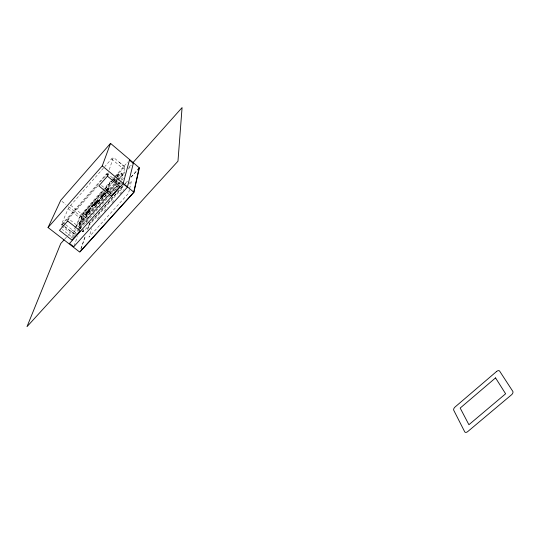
<?xml version="1.0" encoding="UTF-8"?>
<svg xmlns="http://www.w3.org/2000/svg" width="540" height="540" viewBox="0 0 540 540"><rect width="100%" height="100%" fill="white"/><g stroke="black" fill="none" stroke-linecap="round" stroke-linejoin="round"><path stroke-width="0.41" stroke-dasharray="2.7 2.03" d="M108.034 189.162L109.033 187.657L106.657 190.539M109.168 187.859L106.67 190.31L108.034 189.068M107.953 189.027L107.177 189.682M96.896 201.616L97.781 200.259M100.447 198.538L100.386 198.477A3.274 0.412 -50.6 0 0 100.582 198.531L100.906 198.308A2.72 0.338 -50.6 0 0 101.419 197.836L101.851 197.384A4.064 0.506 -50.6 0 0 102.478 196.675L103.322 195.635A2.713 0.338 -50.6 0 0 103.606 195.251L104.166 194.117L101.534 197.12L104.247 193.657L104.153 192.834L101.061 196.621M104.153 192.834L104.335 193.732L101.52 197.107L104.166 194.117L103.761 194.825L100.487 198.457L102.573 196.385M99.488 199.651L98.111 201.528L98.287 200.826L99.488 199.651L98.294 201.582M108.56 189.635L107.082 191.322M94.878 204.538L96.356 202.412L95.6 203.006L96.269 202.338L94.993 204.64L97.463 201.623L96.903 202.757A2.821 0.351 -50.6 0 1 96.613 203.148A2.727 0.338 -50.6 0 1 96.127 203.769L94.838 205.22A2.828 0.351 -50.6 0 1 94.379 205.666C92.056 206.989 97.416 200.894 93.839 205.747A3.078 0.385 -50.6 0 0 93.785 205.97L93.825 206.03M101.507 197.066L103.424 194.798M95.594 203.067L96.687 201.515L95.6 203.107L97.558 201.697M96.356 202.412L96.316 202.75A3.078 0.385 -50.6 0 0 95.965 203.121L94.979 204.633M95.54 203.04L96.734 201.481M96.417 202.757L97.463 201.623L93.717 205.949L94.871 203.398L97.679 200.279L94.412 204.282L95.128 203.918M93.076 205.382L92.968 205.706L93.359 205.126A4.556 0.56 -50.7 0 0 93.501 204.626L93.596 204.755A4.732 0.581 -50.7 0 1 93.542 204.964A4.928 0.608 -50.7 0 1 93.386 205.335L91.881 207.117M92.239 206.401L93.555 204.687M92.333 206.469L92.873 205.443L92.401 206.347M129.425 189.479L128.486 193.381L88.952 237.161L91.787 228.542M129.614 188.703L131.49 180.9L128.702 183.998M94.507 204.356L95.944 202.298M99.4 199.577L98.665 200.792L99.272 200.516M81.952 231.026L83.012 231.842L83.855 231.1L121.406 189.277L122.418 187.853L123.107 185.315M121.001 184.14L121.365 182.817M121.46 179.759L124.963 167.171L113.4 157.275M118.334 184.309L119.016 181.913M119.927 178.72L121.514 173.05L124.342 175.5M109.37 192.821L116.046 185.355L117.389 180.758M117.612 179.996L119.178 174.636L118.186 173.806L104.929 188.75M116.201 181.602L117.322 177.815M117.544 177.059L118.442 174.035L116.782 175.898M115.918 181.44L116.411 179.888M117.531 176.107L118.186 173.806M83.781 229.439L82.984 231.835M105.692 193.05L104.706 194.157L105.347 192.935M104.706 194.157L105.435 193.01M101.149 196.695L104.24 192.908M107.447 176.189L108.743 172.307L61.391 225.788L74.041 235.676M109.289 169.601L113.38 157.403A3.368 0.358 -50.3 0 0 111.544 158.922L104.78 166.597M81.176 248.488L85.475 235.832M87.898 228.717L89.782 223.175L123.383 185.74M80.831 249.001L85.334 235.771M87.46 229.547L89.579 223.324L107.474 203.378M85.907 223.418L88.331 217.661L109.424 194.049M74.054 245.963L77.47 236.581M80.318 228.757L84.017 218.592L106.421 193.496M102.694 191.207L83.335 212.956L78.853 224.984L79.886 225.801L84.328 213.752L104.24 191.396M78.853 228.447L83.896 215.143L105.475 190.809M84.328 213.752L83.335 212.956L79.164 225.085L83.599 213.165L104.612 189.56M64.827 226.55L73.838 233.604L75.384 229.534M76.511 226.544L79.785 217.897A3.281 0.398 -50.8 0 1 82.242 214.508L102.445 191.815M71.597 238.025L75.134 228.71M75.431 227.934L80.15 215.514L114.325 177.1M67.703 221.036L68.621 218.801L81.014 228.569M64.186 226.044L61.607 224.032L68.175 208.683A3.301 0.344 -50.7 0 1 70.686 205.294L103.748 167.771M104.261 194.191L102.458 196.418M96.505 202.831L95.877 203.789M86.359 213.03L89.876 209.48L88.749 211.579L86.913 213.273L88.79 211.336L89.782 209.405L88.79 211.336L85.786 214.691L89.296 211.025L90.922 208.035L88.931 211.491L85.698 214.616L86.15 214.637A3.125 0.385 -50.7 0 0 86.515 214.346L87.379 213.476A5.285 0.655 -50.7 0 0 88.101 212.672L88.641 212.038A3.733 0.459 -50.7 0 0 89.383 211.1A4.037 0.499 -50.7 0 0 90.052 210.181L90.869 208.015L88.263 210.492L86.278 213.394L89.849 209.453L88.344 210.701M86.278 213.394L88.769 209.918L91.01 208.109M98.172 201.521L99.178 200.441M86.542 212.956L87.055 212.2A3.402 0.419 -50.7 0 1 87.669 211.397L89.897 208.886A3.733 0.459 -50.7 0 1 90.477 208.359A3.922 0.486 -50.7 0 1 90.767 208.15L90.95 208.089M92.65 206.24L92.954 205.733L92.246 206.462M106.508 190.391L107.055 189.729M95.702 202.493L96.242 201.852A3.719 0.459 -50.6 0 1 96.66 201.38A2.909 0.365 -50.6 0 1 97.409 200.624L97.922 200.414M117.491 185.591L109.262 194.812M85.725 214.657L86.981 213.334M96.039 203.695L93.737 205.956M88.29 210.769L87.318 212.321M92.59 206.314L91.827 207.029A4.529 0.56 -50.6 0 1 92.077 206.401L92.894 205.294M96.808 201.542L97.889 200.347M61.607 224.032A3.476 0.378 -50.9 0 0 63.261 222.777L106.394 174.029A3.544 0.398 -50.4 0 0 107.899 172.192M67.534 220.03L98.118 185.497M106.988 175.487L108.094 174.231L120.818 184.808M114.885 176.472L127.771 161.987M105.003 188.946L112.712 180.286M113.225 179.705L115.29 177.383M116.33 176.222L123.08 168.635A3.348 0.412 -50.3 0 1 124.963 167.171M105.165 188.939L112.907 180.245M113.461 179.624L114.568 178.382M104.794 190.775L112.536 182.088M113.09 181.467L115.857 178.362M116.411 177.741L119.178 174.636M106.036 190.181L113.866 181.393M114.426 180.765L117.227 177.626M117.788 176.999L121.527 173.07M104.612 194.083L106.589 191.869M107.17 191.396L108.486 189.52M64.665 239.173L74.776 227.84M75.337 227.212L105.671 193.212M106.238 192.584L114.102 183.769M114.662 183.141L124.774 171.808M128.709 167.407L131.517 164.255M106.981 192.868L114.824 184.079M115.385 183.451L117.626 180.947M118.186 180.32L124.909 172.787M128.27 169.027L131.632 165.26M78.853 224.984L115.31 184.626L108.635 192.098M79.164 225.085L106.414 194.582M79.886 225.801L107.143 195.311M109.985 193.428L116.694 185.922M118.935 183.418L121.169 180.92M121.73 180.293L124.531 177.167M73.838 233.604A3.449 0.439 -50.9 0 0 75.539 232.409L117.558 185.443M78.955 228.548L108.702 195.433M74.594 235.049L79.609 229.453M80.163 228.832L110.228 195.251M110.788 194.63L119.138 185.301M119.698 184.68L120.811 183.438M74.459 235.886L72.819 237.715L62.343 229.541M115.668 189.871L116.735 188.683M108.034 202.757L123.133 185.929M125.375 183.438L127.609 180.941M130.964 177.201L138.24 169.101M123.944 185.112L127.305 181.373M131.227 177.005L137.943 169.513M97.49 218.714L100.832 214.994M104.173 211.275L107.521 207.556M111.983 202.595L114.21 200.117M119.786 193.914L123.687 189.581M95.04 203.843L94.446 204.296M107.21 190.363C110.126 188.204 105.638 191.558 107.291 190.303M106.636 190.937L108.432 189.635M101.594 197.113L103.16 195.386M93.447 204.62L91.908 206.476A4.529 0.56 -50.6 0 0 91.739 207.029L91.787 207.043M103.154 194.272L100.366 198.477L100.71 197.788A2.801 0.351 -50.6 0 1 101.196 197.053L102.181 195.797A2.95 0.371 -50.6 0 1 102.641 195.271A2.821 0.351 -50.6 0 1 103.275 194.609L103.248 194.346M63.261 222.777L65.198 224.296M65.846 224.802L75.539 232.409M61.574 224.296L64.031 226.22M64.645 226.699L73.825 233.881M81.803 230.769L82.984 231.701M78.847 228.582L79.886 229.392M79.711 227.833L80.892 228.771M81.486 229.237L83.855 231.1M80.15 215.514L84.017 218.592M62.012 201.4L65.948 204.532M68.573 206.618L86.954 221.231M87.608 221.758L89.579 223.324M68.175 208.683L79.785 217.897M84.773 214.043L88.722 217.195M70.686 205.294L82.242 214.508M83.538 215.744L87.494 218.903M103.275 194.609L100.332 198.416M101.513 185.476L111.287 193.502M117.065 186.084L118.247 187.063M115.013 184.498L116.046 185.355M106.394 174.029L108.331 175.635M114.142 180.461L116.073 182.068M116.721 182.608L118.658 184.214M121.284 186.759L122.459 187.738M120.582 173.86L123.964 176.695M119.205 162.175L124.976 167.036M111.544 158.922L123.08 168.635M120.15 182.385A3.523 0.459 -50.4 0 1 118.861 183.985M108.432 189.635A4.3 0.54 -50.5 0 1 108.655 189.736M94.993 204.491L96.309 202.966L95.047 204.498M106.502 190.208L109.033 187.657L106.502 190.208"/><path stroke-width="0.81" d="M139.064 168.264L133.664 192.456L80.096 251.647M133.92 192.274L139.354 167.859L110.538 143.37L60.703 200.353L48.047 227.522L79.765 252.113L133.92 192.274L102.263 165.895L110.538 143.37M127.352 187.204L133.312 163.377L129.452 160.103L123.127 183.674L69.532 243.459L73.771 246.746L127.352 187.204L123.127 183.674M48.047 227.522L102.263 165.895M64.105 239.8L60.73 243.574L27 326.673L177.977 161.177L182.075 107.595L132.638 162.999M138.24 169.101L139.354 167.859M67.703 221.036L59.454 230.337L71.942 240.057L80.183 230.857L67.703 221.036M107.447 176.189L98.847 185.888L111.314 196.115L119.907 186.529L107.447 176.189M496.53 371.527L455.078 406.991A2.794 1.627 -47.7 0 0 453.755 410.285L464.697 431.777A2.916 1.769 -48 0 0 467.741 431.575L511.508 394.808A2.99 1.823 -44.5 0 0 512.791 391.325L499.622 371.095A2.869 1.674 -44.6 0 0 496.53 371.527M495.558 377.892L460.181 408.071L468.909 424.717L505.615 393.788L495.558 377.892"/></g></svg>
